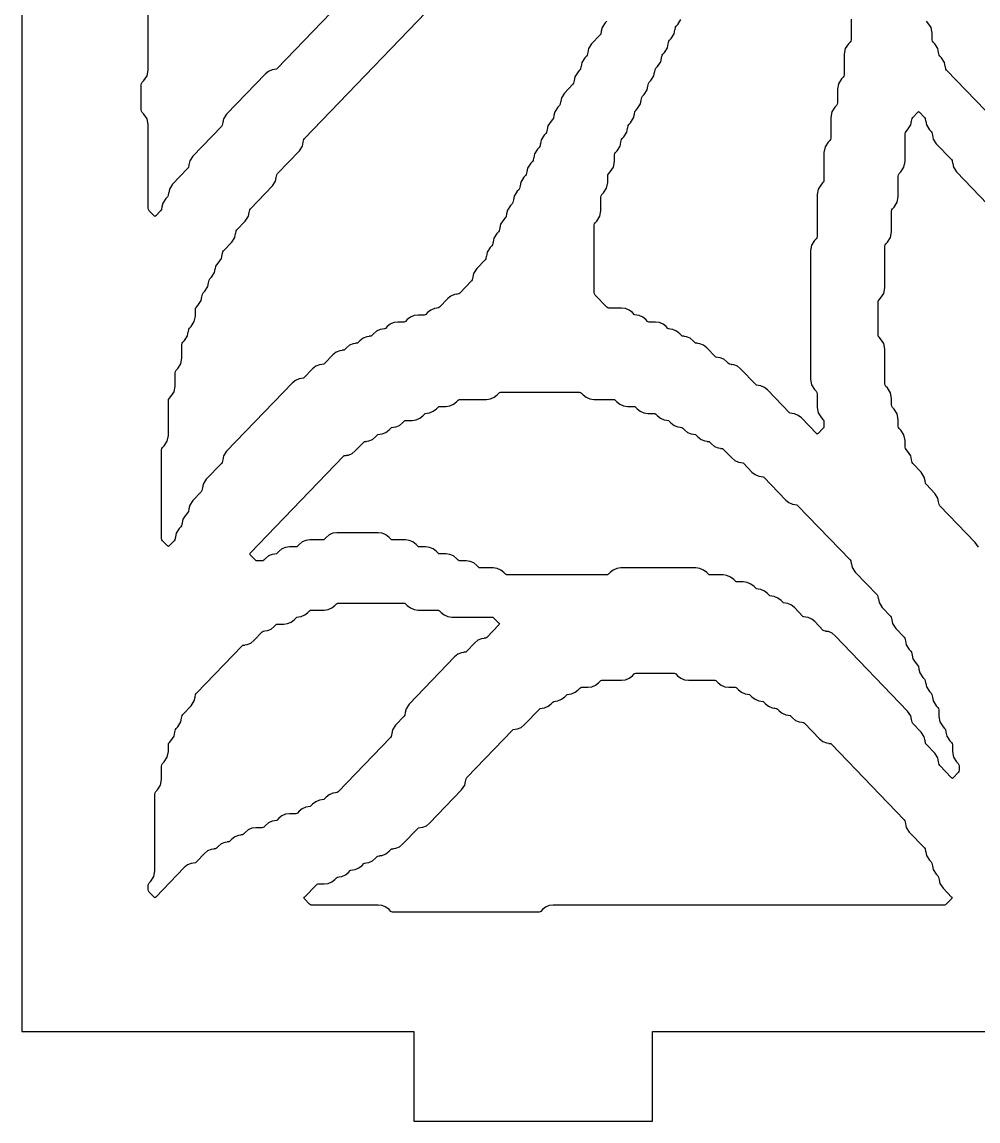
# Model space of a CAD drawing. Header units: millimetres. Extents: x 10 to 410, y 18 to 283.
# Drawn here: x 148 to 180.04, y 21 to 57.82 of the extents above; entities that cross this region are included whole.
import ezdxf

# ---------------------------------------------------------------- set-up
doc = ezdxf.new("R2010")
doc.units = ezdxf.units.MM
doc.layers.add('CUT', color=1, linetype='Continuous')

msp = doc.modelspace()

# ---------------------------------------------------------------- linework, layer by layer
at = {"layer": 'CUT'}
for points in [[(190.134, 147), (190.134, 144), (169.134, 144), (169.134, 147), (161.134, 147), (161.134, 144), (148, 144), (148, 24), (161.134, 24), (161.134, 21), (169.134, 21), (169.134, 24), (190.134, 24), (190.134, 21), (198.134, 21), (198.134, 24), (211.2679, 24), (211.2679, 144), (198.134, 144), (198.134, 147)], [(159.5416, 43.7692), (159.5412, 43.7718), (159.621, 43.7826), (159.744, 43.8349), (159.8488, 43.9179), (159.9045, 43.9758), (159.9296, 43.9957), (159.9946, 44.0045), (159.9943, 44.0071), (160.0741, 44.0179), (160.1971, 44.0702), (160.3018, 44.1532), (160.3575, 44.2111), (160.3826, 44.231), (160.4476, 44.2398), (160.4473, 44.2424), (160.5271, 44.2532), (160.6501, 44.3055), (160.7548, 44.3885), (160.8105, 44.4464), (160.8356, 44.4663), (160.8674, 44.4706), (161.0741, 44.4706), (161.2066, 44.4885), (161.3296, 44.5408), (161.4343, 44.6238), (161.4901, 44.6817), (161.5152, 44.7016), (161.5802, 44.7104), (161.5798, 44.713), (161.6596, 44.7237), (161.7826, 44.7761), (161.8874, 44.8591), (161.9431, 44.917), (161.9682, 44.9369), (161.9999, 44.9412), (162.2067, 44.9412), (162.3391, 44.959), (162.4621, 45.0114), (162.5669, 45.0944), (162.6226, 45.1523), (162.6477, 45.1722), (162.6794, 45.1765), (163.5657, 45.1765), (163.6982, 45.1943), (163.8212, 45.2467), (163.9259, 45.3297), (163.9816, 45.3876), (164.0067, 45.4075), (164.0385, 45.4118), (166.6895, 45.4118), (166.7212, 45.4075), (166.7463, 45.3876), (166.802, 45.3297), (166.9068, 45.2467), (167.0298, 45.1943), (167.1622, 45.1765), (167.822, 45.1765), (167.8537, 45.1722), (167.8788, 45.1523), (167.9346, 45.0944), (168.0393, 45.0114), (168.1623, 44.959), (168.2948, 44.9412), (168.5015, 44.9412), (168.5333, 44.9369), (168.5584, 44.917), (168.6141, 44.8591), (168.7188, 44.7761), (168.8418, 44.7237), (168.9743, 44.7059), (169.181, 44.7059), (169.2128, 44.7016), (169.2379, 44.6817), (169.2936, 44.6238), (169.3983, 44.5408), (169.5213, 44.4885), (169.6011, 44.4777), (169.6008, 44.4751), (169.6658, 44.4663), (169.6909, 44.4464), (169.7466, 44.3885), (169.8514, 44.3055), (169.9744, 44.2532), (170.0542, 44.2424), (170.0538, 44.2398), (170.1188, 44.231), (170.1439, 44.2111), (170.1996, 44.1532), (170.3044, 44.0702), (170.4274, 44.0179), (170.5072, 44.0071), (170.5068, 44.0045), (170.5718, 43.9957), (170.5969, 43.9758), (170.6526, 43.9179), (170.7574, 43.8349), (170.8804, 43.7826), (170.9602, 43.7718), (170.9598, 43.7692), (171.0248, 43.7604), (171.05, 43.7405), (171.1057, 43.6826), (171.2104, 43.5996), (171.3334, 43.5473), (171.4132, 43.5365), (171.4129, 43.5339), (171.4779, 43.5251), (171.503, 43.5052), (171.7852, 43.2121), (171.8899, 43.129), (172.0129, 43.0767), (172.0927, 43.0659), (172.0924, 43.0633), (172.1574, 43.0545), (172.1825, 43.0346), (172.4647, 42.7415), (172.5695, 42.6584), (172.6925, 42.6061), (172.7723, 42.5953), (172.7719, 42.5927), (172.8369, 42.584), (172.862, 42.5641), (173.5973, 41.8003), (173.702, 41.7173), (173.825, 41.6649), (173.9048, 41.6542), (173.9044, 41.6515), (173.9695, 41.6428), (173.9946, 41.6229), (175.75, 39.7993), (175.7747, 39.7612), (175.7925, 39.6695), (175.7952, 39.67), (175.8196, 39.544), (175.9231, 39.3842), (176.656, 38.6228), (176.6807, 38.5848), (176.6985, 38.493), (176.7012, 38.4935), (176.7256, 38.3676), (176.8292, 38.2077), (177.1091, 37.917), (177.1337, 37.8789), (177.1515, 37.7871), (177.1542, 37.7877), (177.1786, 37.6617), (177.2822, 37.5019), (177.5621, 37.2111), (177.5868, 37.173), (177.6046, 37.0813), (177.6072, 37.0818), (177.6317, 36.9558), (177.7352, 36.796), (177.7886, 36.7405), (177.8133, 36.7024), (177.8311, 36.6107), (177.8337, 36.6112), (177.8582, 36.4852), (177.9617, 36.3254), (178.0151, 36.2699), (178.0398, 36.2318), (178.0576, 36.1401), (178.0602, 36.1406), (178.0847, 36.0146), (178.1882, 35.8548), (178.2416, 35.7993), (178.2663, 35.7612), (178.2841, 35.6695), (178.2868, 35.67), (178.3112, 35.544), (178.4147, 35.3842), (178.4681, 35.3287), (178.4928, 35.2906), (178.5106, 35.1989), (178.5133, 35.1994), (178.5377, 35.0734), (178.6412, 34.9136), (178.6946, 34.8581), (178.7193, 34.82), (178.7279, 34.7755), (178.7279, 34.5545), (178.7642, 34.3676), (178.8677, 34.2077), (178.9211, 34.1523), (178.9458, 34.1142), (178.9636, 34.0224), (178.9663, 34.023), (178.9907, 33.897), (179.0942, 33.7371), (179.1476, 33.6817), (179.1723, 33.6436), (179.181, 33.599), (179.181, 33.378), (179.2172, 33.1911), (179.3207, 33.0313), (179.3741, 32.9758), (179.3988, 32.9377), (179.4075, 32.8931), (179.4075, 32.7539), (179.3988, 32.7094), (179.3741, 32.6713), (179.2089, 32.4996), (179.181, 32.4787), (179.153, 32.4996), (178.7613, 32.9066), (178.7366, 32.9447), (178.7188, 33.0364), (178.7161, 33.0359), (178.6917, 33.1619), (178.5882, 33.3217), (178.3082, 33.6124), (178.2836, 33.6505), (178.2658, 33.7423), (178.2631, 33.7418), (178.2387, 33.8677), (178.1351, 34.0276), (177.8552, 34.3183), (177.8306, 34.3564), (177.8128, 34.4482), (177.8101, 34.4476), (177.7856, 34.5736), (177.6821, 34.7334), (175.2513, 37.2585), (175.1466, 37.3416), (175.0236, 37.3939), (174.9438, 37.4047), (174.9441, 37.4073), (174.8791, 37.416), (174.854, 37.4359), (174.5718, 37.7291), (174.4671, 37.8122), (174.3441, 37.8645), (174.2643, 37.8752), (174.2646, 37.8779), (174.1996, 37.8866), (174.1745, 37.9065), (173.8923, 38.1997), (173.7875, 38.2827), (173.6645, 38.3351), (173.5847, 38.3458), (173.5851, 38.3485), (173.5201, 38.3572), (173.495, 38.3771), (173.4393, 38.435), (173.3345, 38.518), (173.2115, 38.5704), (173.1317, 38.5811), (173.1321, 38.5837), (173.0671, 38.5925), (173.042, 38.6124), (172.9862, 38.6703), (172.8815, 38.7533), (172.7585, 38.8057), (172.6787, 38.8164), (172.6791, 38.819), (172.614, 38.8278), (172.5889, 38.8477), (172.5332, 38.9056), (172.4285, 38.9886), (172.3055, 39.041), (172.173, 39.0588), (171.9663, 39.0588), (171.9345, 39.0631), (171.9094, 39.083), (171.8537, 39.1409), (171.749, 39.2239), (171.626, 39.2763), (171.4935, 39.2941), (171.0602, 39.2941), (171.0285, 39.2984), (171.0034, 39.3183), (170.9477, 39.3762), (170.8429, 39.4592), (170.7199, 39.5115), (170.5875, 39.5294), (168.0683, 39.5294), (167.9358, 39.5115), (167.8128, 39.4592), (167.708, 39.3762), (167.6523, 39.3183), (167.6272, 39.2984), (167.5955, 39.2941), (164.265, 39.2941), (164.2333, 39.2984), (164.2082, 39.3183), (164.1524, 39.3762), (164.0477, 39.4592), (163.9247, 39.5115), (163.7922, 39.5294), (163.359, 39.5294), (163.3272, 39.5337), (163.3021, 39.5536), (163.2464, 39.6115), (163.1417, 39.6945), (163.0187, 39.7468), (162.8862, 39.7647), (162.6794, 39.7647), (162.6477, 39.769), (162.6226, 39.7889), (162.5669, 39.8468), (162.4621, 39.9298), (162.3391, 39.9821), (162.2067, 40), (161.9999, 40), (161.9682, 40.0043), (161.9431, 40.0242), (161.8874, 40.0821), (161.7826, 40.1651), (161.6596, 40.2174), (161.5271, 40.2353), (161.3204, 40.2353), (161.2886, 40.2396), (161.2635, 40.2595), (161.2078, 40.3174), (161.1031, 40.4004), (160.9801, 40.4527), (160.8476, 40.4706), (160.4144, 40.4706), (160.3826, 40.4749), (160.3575, 40.4948), (160.3018, 40.5526), (160.1971, 40.6357), (160.0741, 40.688), (159.9416, 40.7059), (158.5549, 40.7059), (158.4225, 40.688), (158.2995, 40.6357), (158.1947, 40.5526), (158.139, 40.4948), (158.1139, 40.4749), (158.0821, 40.4706), (157.6489, 40.4706), (157.5164, 40.4527), (157.3934, 40.4004), (157.2887, 40.3174), (157.233, 40.2595), (157.2079, 40.2396), (157.1761, 40.2353), (156.9694, 40.2353), (156.8369, 40.2174), (156.7139, 40.1651), (156.6092, 40.0821), (156.5534, 40.0242), (156.5283, 40.0043), (156.4633, 39.9955), (156.4637, 39.9929), (156.3839, 39.9821), (156.2609, 39.9298), (156.1561, 39.8468), (156.1004, 39.7889), (156.0753, 39.769), (156.0436, 39.7647), (155.8842, 39.7647), (155.8525, 39.769), (155.8274, 39.7889), (155.6508, 39.9723), (155.6313, 40), (155.6508, 40.0277), (158.772, 43.2699), (158.7971, 43.2898), (158.8621, 43.2986), (158.8617, 43.3012), (158.9415, 43.312), (159.0645, 43.3643), (159.1693, 43.4474), (159.4515, 43.7405), (159.4766, 43.7604)], [(152.453, 31.952), (152.4617, 31.9965), (152.4863, 32.0346), (152.5397, 32.0901), (152.6433, 32.2499), (152.6795, 32.4369), (152.6795, 32.8931), (152.6882, 32.9377), (152.7128, 32.9758), (152.7662, 33.0313), (152.8698, 33.1911), (152.906, 33.378), (152.906, 33.599), (152.9147, 33.6436), (152.9394, 33.6817), (152.9928, 33.7371), (153.0963, 33.897), (153.1207, 34.023), (153.1234, 34.0224), (153.1412, 34.1142), (153.1659, 34.1523), (153.2193, 34.2077), (153.3228, 34.3676), (153.3472, 34.4935), (153.3499, 34.493), (153.3677, 34.5848), (153.3924, 34.6228), (153.6723, 34.9136), (153.7758, 35.0734), (153.8002, 35.1994), (153.8029, 35.1989), (153.8207, 35.2906), (153.8454, 35.3287), (155.3743, 36.917), (155.3994, 36.9369), (155.4645, 36.9457), (155.4641, 36.9483), (155.5439, 36.959), (155.6669, 37.0114), (155.7716, 37.0944), (156.0539, 37.3876), (156.079, 37.4075), (156.144, 37.4163), (156.1436, 37.4189), (156.2234, 37.4296), (156.3464, 37.482), (156.4512, 37.565), (156.5069, 37.6229), (156.532, 37.6428), (156.5637, 37.6471), (156.7705, 37.6471), (156.9029, 37.6649), (157.0259, 37.7173), (157.1307, 37.8003), (157.1864, 37.8582), (157.2115, 37.8781), (157.2765, 37.8868), (157.2762, 37.8895), (157.356, 37.9002), (157.479, 37.9525), (157.5837, 38.0356), (157.6394, 38.0935), (157.6645, 38.1134), (157.6963, 38.1176), (158.1295, 38.1176), (158.262, 38.1355), (158.385, 38.1878), (158.4897, 38.2709), (158.5455, 38.3288), (158.5706, 38.3487), (158.6023, 38.3529), (160.8002, 38.3529), (160.832, 38.3487), (160.8571, 38.3288), (160.9128, 38.2709), (161.0175, 38.1878), (161.1406, 38.1355), (161.273, 38.1176), (161.9328, 38.1176), (161.9645, 38.1134), (161.9896, 38.0935), (162.0453, 38.0356), (162.1501, 37.9525), (162.2731, 37.9002), (162.4056, 37.8824), (163.7448, 37.8824), (163.7766, 37.8781), (163.8017, 37.8582), (163.9783, 37.6747), (163.9978, 37.6471), (163.9783, 37.6194), (163.5752, 37.2007), (163.5501, 37.1808), (163.4851, 37.172), (163.4854, 37.1694), (163.4056, 37.1586), (163.2826, 37.1063), (163.1779, 37.0232), (162.8957, 36.7301), (162.8706, 36.7102), (162.8055, 36.7014), (162.8059, 36.6988), (162.7261, 36.688), (162.6031, 36.6357), (162.4984, 36.5526), (160.9736, 34.9687), (160.8701, 34.8089), (160.8456, 34.6829), (160.843, 34.6834), (160.8252, 34.5917), (160.8005, 34.5536), (160.5206, 34.2629), (160.4171, 34.103), (160.3926, 33.977), (160.3899, 33.9776), (160.3722, 33.8858), (160.3475, 33.8477), (158.592, 32.0242), (158.5669, 32.0043), (158.5019, 31.9955), (158.5023, 31.9929), (158.4225, 31.9821), (158.2995, 31.9298), (158.1947, 31.8468), (158.139, 31.7889), (158.1139, 31.769), (158.0489, 31.7602), (158.0492, 31.7576), (157.9694, 31.7468), (157.8464, 31.6945), (157.7417, 31.6115), (157.686, 31.5536), (157.6609, 31.5337), (157.5959, 31.5249), (157.5962, 31.5223), (157.5164, 31.5115), (157.3934, 31.4592), (157.2887, 31.3762), (157.233, 31.3183), (157.2079, 31.2984), (157.1761, 31.2941), (156.9694, 31.2941), (156.8369, 31.2763), (156.7139, 31.2239), (156.6092, 31.1409), (156.5534, 31.083), (156.5283, 31.0631), (156.4633, 31.0543), (156.4637, 31.0517), (156.3839, 31.041), (156.2609, 30.9886), (156.1561, 30.9056), (156.1004, 30.8477), (156.0753, 30.8278), (156.0436, 30.8235), (155.8368, 30.8235), (155.7044, 30.8057), (155.5814, 30.7533), (155.4766, 30.6703), (155.4209, 30.6124), (155.3958, 30.5925), (155.3308, 30.5837), (155.3311, 30.5811), (155.2513, 30.5704), (155.1283, 30.518), (155.0236, 30.435), (154.9679, 30.3771), (154.9428, 30.3572), (154.8778, 30.3485), (154.8781, 30.3458), (154.7983, 30.3351), (154.6753, 30.2827), (154.5706, 30.1997), (154.5149, 30.1418), (154.4898, 30.1219), (154.4248, 30.1132), (154.4251, 30.1105), (154.3453, 30.0998), (154.2223, 30.0475), (154.1176, 29.9644), (153.8353, 29.6712), (153.8102, 29.6513), (153.7452, 29.6426), (153.7456, 29.64), (153.6658, 29.6292), (153.5428, 29.5769), (153.438, 29.4938), (152.481, 28.4996), (152.453, 28.4787), (152.4251, 28.4996), (152.2598, 28.6713), (152.2352, 28.7094), (152.2265, 28.7539), (152.2265, 28.8931), (152.2352, 28.9377), (152.2598, 28.9758), (152.3132, 29.0313), (152.4168, 29.1911), (152.453, 29.378)], [(158.6356, 29.181), (158.6352, 29.1836), (158.715, 29.1943), (158.838, 29.2467), (158.9428, 29.3297), (158.9985, 29.3876), (159.0236, 29.4075), (159.0886, 29.4163), (159.0882, 29.4189), (159.168, 29.4296), (159.291, 29.482), (159.3958, 29.565), (159.4515, 29.6229), (159.4766, 29.6428), (159.5416, 29.6515), (159.5412, 29.6542), (159.621, 29.6649), (159.744, 29.7173), (159.8488, 29.8003), (159.9045, 29.8582), (159.9296, 29.8781), (159.9946, 29.8868), (159.9943, 29.8895), (160.0741, 29.9002), (160.1971, 29.9525), (160.3018, 30.0356), (160.3575, 30.0935), (160.3826, 30.1134), (160.4476, 30.1221), (160.4473, 30.1248), (160.5271, 30.1355), (160.6501, 30.1878), (160.7548, 30.2709), (161.2635, 30.7993), (161.2886, 30.8192), (161.3537, 30.828), (161.3533, 30.8306), (161.4331, 30.8414), (161.5561, 30.8937), (161.6608, 30.9768), (162.7326, 32.0901), (162.8361, 32.2499), (162.8606, 32.3759), (162.8632, 32.3754), (162.881, 32.4671), (162.9057, 32.5052), (164.4347, 34.0935), (164.4598, 34.1134), (164.5248, 34.1221), (164.5244, 34.1248), (164.6042, 34.1355), (164.7272, 34.1878), (164.832, 34.2709), (165.3407, 34.7993), (165.3658, 34.8192), (165.4308, 34.828), (165.4305, 34.8306), (165.5102, 34.8414), (165.6332, 34.8937), (165.738, 34.9768), (165.7937, 35.0346), (165.8188, 35.0545), (165.8838, 35.0633), (165.8835, 35.0659), (165.9633, 35.0767), (166.0863, 35.129), (166.191, 35.2121), (166.2467, 35.2699), (166.2718, 35.2898), (166.3368, 35.2986), (166.3365, 35.3012), (166.4163, 35.312), (166.5393, 35.3643), (166.644, 35.4474), (166.6997, 35.5052), (166.7248, 35.5251), (166.7566, 35.5294), (166.9633, 35.5294), (167.0958, 35.5473), (167.2188, 35.5996), (167.3235, 35.6826), (167.3793, 35.7405), (167.4044, 35.7604), (167.4361, 35.7647), (168.0959, 35.7647), (168.2283, 35.7826), (168.3513, 35.8349), (168.4561, 35.9179), (168.5118, 35.9758), (168.5369, 35.9957), (168.5687, 36), (169.8606, 36), (169.8923, 35.9957), (169.9174, 35.9758), (169.9731, 35.9179), (170.0779, 35.8349), (170.2009, 35.7826), (170.3333, 35.7647), (171.2196, 35.7647), (171.2514, 35.7604), (171.2765, 35.7405), (171.3322, 35.6826), (171.4369, 35.5996), (171.5599, 35.5473), (171.6924, 35.5294), (171.8991, 35.5294), (171.9309, 35.5251), (171.956, 35.5052), (172.0117, 35.4474), (172.1164, 35.3643), (172.2394, 35.312), (172.3192, 35.3012), (172.3189, 35.2986), (172.3839, 35.2898), (172.409, 35.2699), (172.4647, 35.2121), (172.5695, 35.129), (172.6925, 35.0767), (172.7723, 35.0659), (172.7719, 35.0633), (172.8369, 35.0545), (172.862, 35.0346), (172.9177, 34.9768), (173.0225, 34.8937), (173.1455, 34.8414), (173.2253, 34.8306), (173.2249, 34.828), (173.2899, 34.8192), (173.315, 34.7993), (173.3707, 34.7415), (173.4755, 34.6584), (173.5985, 34.6061), (173.6783, 34.5953), (173.6779, 34.5927), (173.7429, 34.584), (173.768, 34.5641), (173.8238, 34.5062), (173.9285, 34.4231), (174.0515, 34.3708), (174.1313, 34.36), (174.1309, 34.3574), (174.196, 34.3487), (174.2211, 34.3288), (174.7298, 33.8003), (174.8345, 33.7173), (174.9575, 33.6649), (175.0373, 33.6542), (175.037, 33.6515), (175.102, 33.6428), (175.1271, 33.6229), (177.5621, 31.0934), (177.5868, 31.0553), (177.6046, 30.9636), (177.6072, 30.9641), (177.6317, 30.8381), (177.7352, 30.6783), (178.2416, 30.1523), (178.2663, 30.1142), (178.2841, 30.0224), (178.2868, 30.023), (178.3112, 29.897), (178.4147, 29.7371), (178.4681, 29.6817), (178.4928, 29.6436), (178.5106, 29.5518), (178.5133, 29.5524), (178.5377, 29.4264), (178.6412, 29.2666), (178.6946, 29.2111), (178.7193, 29.173), (178.7371, 29.0813), (178.7398, 29.0818), (178.7642, 28.9558), (178.8677, 28.796), (179.1543, 28.4982), (179.1738, 28.4706), (179.1543, 28.4429), (178.9777, 28.2595), (178.9526, 28.2396), (178.9209, 28.2353), (165.8032, 28.2353), (165.6707, 28.2174), (165.5477, 28.1651), (165.443, 28.0821), (165.3873, 28.0242), (165.3621, 28.0043), (165.3304, 28), (160.4144, 28), (160.3826, 28.0043), (160.3575, 28.0242), (160.3018, 28.0821), (160.1971, 28.1651), (160.0741, 28.2174), (159.9416, 28.2353), (157.6963, 28.2353), (157.6645, 28.2396), (157.6394, 28.2595), (157.4628, 28.4429), (157.4434, 28.4706), (157.4628, 28.4982), (157.8659, 28.917), (157.891, 28.9369), (157.9228, 28.9412), (158.1295, 28.9412), (158.262, 28.959), (158.385, 29.0114), (158.4897, 29.0944), (158.5455, 29.1523), (158.5706, 29.1722)]]:
    msp.add_lwpolyline(points, close=True, dxfattribs=at)
for points in [[(158.6477, 58.435), (156.5534, 56.2595), (156.5283, 56.2396), (156.4633, 56.2308), (156.4637, 56.2282), (156.3839, 56.2174), (156.2609, 56.1651), (156.1561, 56.0821), (154.8579, 54.7334), (154.7544, 54.5736), (154.7299, 54.4476), (154.7272, 54.4482), (154.7095, 54.3564), (154.6848, 54.3183), (153.7253, 53.3217), (153.6218, 53.1619), (153.5974, 53.0359), (153.5947, 53.0364), (153.5769, 52.9447), (153.5522, 52.9066), (153.0458, 52.3805), (152.9423, 52.2207), (152.9179, 52.0947), (152.9152, 52.0952), (152.8974, 52.0035), (152.8727, 51.9654), (152.8193, 51.9099), (152.7158, 51.7501), (152.6913, 51.6241), (152.6887, 51.6246), (152.6709, 51.5329), (152.6462, 51.4948), (152.481, 51.3232), (152.453, 51.3022), (152.4251, 51.3232), (152.2598, 51.4948), (152.2352, 51.5329), (152.2265, 51.5775), (152.2265, 54.3867), (152.1902, 54.5736), (152.0867, 54.7334), (152.0333, 54.7889), (152.0086, 54.827), (152, 54.8716), (152, 55.7167), (152.0086, 55.7612), (152.0333, 55.7993), (152.0867, 55.8548), (152.1902, 56.0146), (152.2265, 56.2016), (152.2265, 58.5402)], [(167.5957, 57.8477), (167.5423, 57.7923), (167.4388, 57.6324), (167.4144, 57.5065), (167.4117, 57.507), (167.3939, 57.4152), (167.3692, 57.3772), (167.0893, 57.0864), (166.9858, 56.9266), (166.9614, 56.8006), (166.9587, 56.8011), (166.9409, 56.7094), (166.9162, 56.6713), (166.8628, 56.6158), (166.7593, 56.456), (166.7348, 56.33), (166.7322, 56.3305), (166.7144, 56.2388), (166.6897, 56.2007), (166.6363, 56.1452), (166.5328, 55.9854), (166.5083, 55.8594), (166.5057, 55.8599), (166.4879, 55.7682), (166.4632, 55.7301), (166.1833, 55.4393), (166.0798, 55.2795), (166.0553, 55.1535), (166.0526, 55.154), (166.0349, 55.0623), (166.0102, 55.0242), (165.9568, 54.9687), (165.8532, 54.8089), (165.8288, 54.6829), (165.8261, 54.6834), (165.8083, 54.5917), (165.7837, 54.5536), (165.7303, 54.4981), (165.6267, 54.3383), (165.6023, 54.2123), (165.5996, 54.2129), (165.5818, 54.1211), (165.5572, 54.083), (165.5038, 54.0276), (165.4002, 53.8677), (165.3758, 53.7418), (165.3731, 53.7423), (165.3553, 53.6505), (165.3307, 53.6124), (165.2772, 53.557), (165.1737, 53.3971), (165.1493, 53.2712), (165.1466, 53.2717), (165.1288, 53.18), (165.1041, 53.1419), (165.0507, 53.0864), (164.9472, 52.9266), (164.9228, 52.8006), (164.9201, 52.8011), (164.9023, 52.7094), (164.8776, 52.6713), (164.8242, 52.6158), (164.7207, 52.456), (164.6963, 52.33), (164.6936, 52.3305), (164.6758, 52.2388), (164.6511, 52.2007), (164.5977, 52.1452), (164.4942, 51.9854), (164.4698, 51.8594), (164.4671, 51.8599), (164.4493, 51.7682), (164.4246, 51.7301), (164.3712, 51.6746), (164.2677, 51.5148), (164.2433, 51.3888), (164.2406, 51.3893), (164.2228, 51.2976), (164.1981, 51.2595), (164.1447, 51.204), (164.0412, 51.0442), (164.0167, 50.9182), (164.0141, 50.9187), (163.9963, 50.827), (163.9716, 50.7889), (163.9182, 50.7334), (163.8147, 50.5736), (163.7902, 50.4476), (163.7876, 50.4482), (163.7698, 50.3564), (163.7451, 50.3183), (163.6917, 50.2629), (163.5882, 50.103), (163.5637, 49.977), (163.5611, 49.9776), (163.5433, 49.8858), (163.5186, 49.8477), (163.2387, 49.557), (163.1352, 49.3971), (163.1107, 49.2712), (163.108, 49.2717), (163.0902, 49.18), (163.0656, 49.1419), (162.6692, 48.7301), (162.6441, 48.7102), (162.579, 48.7014), (162.5794, 48.6988), (162.4996, 48.688), (162.3766, 48.6357), (162.2719, 48.5526), (161.9896, 48.2595), (161.9645, 48.2396), (161.8995, 48.2308), (161.8999, 48.2282), (161.8201, 48.2174), (161.6971, 48.1651), (161.5923, 48.0821), (161.5366, 48.0242), (161.5115, 48.0043), (161.4798, 48), (161.273, 48), (161.1406, 47.9821), (161.0175, 47.9298), (160.9128, 47.8468), (160.8571, 47.7889), (160.832, 47.769), (160.8002, 47.7647), (160.5935, 47.7647), (160.461, 47.7468), (160.338, 47.6945), (160.2333, 47.6115), (160.1776, 47.5536), (160.1525, 47.5337), (160.0875, 47.5249), (160.0878, 47.5223), (160.008, 47.5115), (159.885, 47.4592), (159.7803, 47.3762), (159.7246, 47.3183), (159.6995, 47.2984), (159.6344, 47.2896), (159.6348, 47.287), (159.555, 47.2763), (159.432, 47.2239), (159.3272, 47.1409), (159.2715, 47.083), (159.2464, 47.0631), (159.1814, 47.0543), (159.1818, 47.0517), (159.102, 47.041), (158.979, 46.9886), (158.8742, 46.9056), (158.8185, 46.8477), (158.7934, 46.8278), (158.7284, 46.819), (158.7288, 46.8164), (158.649, 46.8057), (158.526, 46.7533), (158.4212, 46.6703), (158.139, 46.3771), (158.1139, 46.3572), (158.0489, 46.3485), (158.0492, 46.3458), (157.9694, 46.3351), (157.8464, 46.2827), (157.7417, 46.1997), (157.4595, 45.9065), (157.4344, 45.8866), (157.3694, 45.8779), (157.3697, 45.8752), (157.2899, 45.8645), (157.1669, 45.8122), (157.0622, 45.7291), (154.8579, 43.4393), (154.7544, 43.2795), (154.7299, 43.1535), (154.7272, 43.154), (154.7095, 43.0623), (154.6848, 43.0242), (154.1784, 42.4981), (154.0748, 42.3383), (154.0504, 42.2123), (154.0477, 42.2129), (154.0299, 42.1211), (154.0053, 42.083), (153.7253, 41.7923), (153.6218, 41.6324), (153.5974, 41.5065), (153.5947, 41.507), (153.5769, 41.4152), (153.5522, 41.3772), (153.4988, 41.3217), (153.3953, 41.1619), (153.3709, 41.0359), (153.3682, 41.0364), (153.3504, 40.9447), (153.3257, 40.9066), (153.2723, 40.8511), (153.1688, 40.6913), (153.1444, 40.5653), (153.1417, 40.5658), (153.1239, 40.4741), (153.0992, 40.436), (152.934, 40.2643), (152.906, 40.2434), (152.8781, 40.2643), (152.7128, 40.436), (152.6882, 40.4741), (152.6795, 40.5186), (152.6795, 43.4814), (152.6882, 43.5259), (152.7128, 43.564), (152.7662, 43.6195), (152.8698, 43.7793), (152.906, 43.9663), (152.906, 45.1284), (152.9147, 45.173), (152.9394, 45.2111), (152.9928, 45.2666), (153.0963, 45.4264), (153.1325, 45.6133), (153.1325, 46.0696), (153.1412, 46.1142), (153.1659, 46.1523), (153.2193, 46.2077), (153.3228, 46.3676), (153.359, 46.5545), (153.359, 47.0108), (153.3677, 47.0553), (153.3924, 47.0934), (153.4458, 47.1489), (153.5493, 47.3087), (153.5737, 47.4347), (153.5764, 47.4342), (153.5942, 47.5259), (153.6189, 47.564), (153.6723, 47.6195), (153.7758, 47.7793), (153.8121, 47.9663), (153.8121, 48.1872), (153.8207, 48.2318), (153.8454, 48.2699), (153.8988, 48.3254), (154.0023, 48.4852), (154.0267, 48.6112), (154.0294, 48.6107), (154.0472, 48.7024), (154.0719, 48.7405), (154.1253, 48.796), (154.2288, 48.9558), (154.2533, 49.0818), (154.2559, 49.0813), (154.2737, 49.173), (154.2984, 49.2111), (154.3518, 49.2666), (154.4553, 49.4264), (154.4798, 49.5524), (154.4824, 49.5518), (154.5002, 49.6436), (154.5249, 49.6817), (154.5783, 49.7371), (154.6818, 49.897), (154.7063, 50.023), (154.7089, 50.0224), (154.7267, 50.1142), (154.7514, 50.1523), (155.0313, 50.443), (155.1349, 50.6029), (155.1593, 50.7288), (155.162, 50.7283), (155.1798, 50.82), (155.2044, 50.8581), (155.4843, 51.1489), (155.5879, 51.3087), (155.6123, 51.4347), (155.615, 51.4342), (155.6328, 51.5259), (155.6574, 51.564), (156.3904, 52.3254), (156.4939, 52.4852), (156.5183, 52.6112), (156.521, 52.6107), (156.5388, 52.7024), (156.5635, 52.7405), (157.2964, 53.5019), (157.3999, 53.6617), (157.4244, 53.7877), (157.427, 53.7871), (157.4448, 53.8789), (157.4695, 53.917), (161.8266, 58.443)], [(175.7833, 57.9161), (175.7833, 57.2245), (175.7747, 57.18), (175.75, 57.1419), (175.6966, 57.0864), (175.5931, 56.9266), (175.5568, 56.7396), (175.5568, 56.048), (175.5482, 56.0035), (175.5235, 55.9654), (175.4701, 55.9099), (175.3666, 55.7501), (175.3303, 55.5631), (175.3303, 55.1069), (175.3217, 55.0623), (175.297, 55.0242), (175.2436, 54.9687), (175.1401, 54.8089), (175.1038, 54.622), (175.1038, 53.9304), (175.0952, 53.8858), (175.0705, 53.8477), (175.0171, 53.7923), (174.9136, 53.6324), (174.8773, 53.4455), (174.8773, 52.5186), (174.8687, 52.4741), (174.844, 52.436), (174.7906, 52.3805), (174.6871, 52.2207), (174.6508, 52.0337), (174.6508, 50.6363), (174.6422, 50.5917), (174.6175, 50.5536), (174.5641, 50.4981), (174.4606, 50.3383), (174.4243, 50.1514), (174.4243, 45.8486), (174.4606, 45.6617), (174.5641, 45.5019), (174.6175, 45.4464), (174.6422, 45.4083), (174.6508, 45.3637), (174.6508, 44.9074), (174.6871, 44.7205), (174.7906, 44.5607), (174.844, 44.5052), (174.8687, 44.4671), (174.8773, 44.4225), (174.8773, 44.2833), (174.8687, 44.2388), (174.844, 44.2007), (174.6788, 44.029), (174.6508, 44.0081), (174.6228, 44.029), (174.1188, 44.5526), (174.014, 44.6357), (173.891, 44.688), (173.8112, 44.6988), (173.8116, 44.7014), (173.7466, 44.7102), (173.7215, 44.7301), (172.9862, 45.4938), (172.8815, 45.5769), (172.7585, 45.6292), (172.6787, 45.64), (172.6791, 45.6426), (172.614, 45.6513), (172.5889, 45.6712), (172.0802, 46.1997), (171.9755, 46.2827), (171.8525, 46.3351), (171.7727, 46.3458), (171.773, 46.3485), (171.708, 46.3572), (171.6829, 46.3771), (171.6272, 46.435), (171.5225, 46.518), (171.3995, 46.5704), (171.3197, 46.5811), (171.32, 46.5837), (171.255, 46.5925), (171.2299, 46.6124), (170.9477, 46.9056), (170.8429, 46.9886), (170.7199, 47.041), (170.6401, 47.0517), (170.6405, 47.0543), (170.5755, 47.0631), (170.5504, 47.083), (170.4947, 47.1409), (170.3899, 47.2239), (170.2669, 47.2763), (170.1871, 47.287), (170.1875, 47.2896), (170.1225, 47.2984), (170.0974, 47.3183), (170.0416, 47.3762), (169.9369, 47.4592), (169.8139, 47.5115), (169.7341, 47.5223), (169.7345, 47.5249), (169.6694, 47.5337), (169.6443, 47.5536), (169.5886, 47.6115), (169.4839, 47.6945), (169.3609, 47.7468), (169.2284, 47.7647), (169.0217, 47.7647), (168.9899, 47.769), (168.9648, 47.7889), (168.9091, 47.8468), (168.8044, 47.9298), (168.6814, 47.9821), (168.6016, 47.9929), (168.6019, 47.9955), (168.5369, 48.0043), (168.5118, 48.0242), (168.4561, 48.0821), (168.3513, 48.1651), (168.2283, 48.2174), (168.0959, 48.2353), (167.6626, 48.2353), (167.6309, 48.2396), (167.6058, 48.2595), (167.2094, 48.6713), (167.1847, 48.7094), (167.176, 48.7539), (167.176, 51.0108), (167.1847, 51.0553), (167.2094, 51.0934), (167.2628, 51.1489), (167.3663, 51.3087), (167.4025, 51.4957), (167.4025, 51.952), (167.4112, 51.9965), (167.4359, 52.0346), (167.4893, 52.0901), (167.5928, 52.2499), (167.6291, 52.4369), (167.6291, 52.6578), (167.6377, 52.7024), (167.6624, 52.7405), (167.7158, 52.796), (167.8193, 52.9558), (167.8556, 53.1427), (167.8556, 53.3637), (167.8642, 53.4083), (167.8889, 53.4464), (167.9423, 53.5019), (168.0458, 53.6617), (168.0702, 53.7877), (168.0729, 53.7871), (168.0907, 53.8789), (168.1154, 53.917), (168.1688, 53.9724), (168.2723, 54.1323), (168.2968, 54.2582), (168.2994, 54.2577), (168.3172, 54.3495), (168.3419, 54.3876), (168.3953, 54.443), (168.4988, 54.6029), (168.5233, 54.7288), (168.5259, 54.7283), (168.5437, 54.82), (168.5684, 54.8581), (168.6218, 54.9136), (168.7253, 55.0734), (168.7498, 55.1994), (168.7524, 55.1989), (168.7702, 55.2906), (168.7949, 55.3287), (168.8483, 55.3842), (168.9518, 55.544), (168.9763, 55.67), (168.979, 55.6695), (168.9967, 55.7612), (169.0214, 55.7993), (169.0748, 55.8548), (169.1783, 56.0146), (169.2028, 56.1406), (169.2055, 56.1401), (169.2233, 56.2318), (169.2479, 56.2699), (169.3013, 56.3254), (169.4049, 56.4852), (169.4293, 56.6112), (169.432, 56.6107), (169.4498, 56.7024), (169.4744, 56.7405), (169.5278, 56.796), (169.6314, 56.9558), (169.6558, 57.0818), (169.6585, 57.0813), (169.6763, 57.173), (169.7009, 57.2111), (169.7543, 57.2666), (169.8579, 57.4264), (169.8823, 57.5524), (169.885, 57.5518), (169.9028, 57.6436), (169.9275, 57.6817), (169.9809, 57.7371), (170.0844, 57.897)], [(180.2902, 54.8477), (178.9878, 56.2007), (178.9631, 56.2388), (178.9453, 56.3305), (178.9426, 56.33), (178.9182, 56.456), (178.8147, 56.6158), (178.7613, 56.6713), (178.7366, 56.7094), (178.7188, 56.8011), (178.7161, 56.8006), (178.6917, 56.9266), (178.5882, 57.0864), (178.5348, 57.1419), (178.5101, 57.18), (178.5014, 57.2245), (178.5014, 57.4455), (178.4652, 57.6324), (178.3616, 57.7923), (178.3082, 57.8477)], [(180.0507, 40.2207), (179.9472, 40.3805), (178.7613, 41.6124), (178.7366, 41.6505), (178.7188, 41.7423), (178.7161, 41.7418), (178.6917, 41.8677), (178.5882, 42.0276), (178.3082, 42.3183), (178.2836, 42.3564), (178.2658, 42.4482), (178.2631, 42.4476), (178.2387, 42.5736), (178.1351, 42.7334), (177.8552, 43.0242), (177.8306, 43.0623), (177.8128, 43.154), (177.8101, 43.1535), (177.7856, 43.2795), (177.6821, 43.4393), (177.6287, 43.4948), (177.604, 43.5329), (177.5954, 43.5775), (177.5954, 43.7984), (177.5591, 43.9854), (177.4556, 44.1452), (177.4022, 44.2007), (177.3775, 44.2388), (177.3689, 44.2833), (177.3689, 44.5043), (177.3326, 44.6913), (177.2291, 44.8511), (177.1757, 44.9066), (177.151, 44.9447), (177.1424, 44.9892), (177.1424, 45.2102), (177.1061, 45.3971), (177.0026, 45.557), (176.9492, 45.6124), (176.9245, 45.6505), (176.9159, 45.6951), (176.9159, 46.8573), (176.8796, 47.0442), (176.7761, 47.204), (176.7227, 47.2595), (176.698, 47.2976), (176.6894, 47.3422), (176.6894, 48.4225), (176.698, 48.4671), (176.7227, 48.5052), (176.7761, 48.5607), (176.8796, 48.7205), (176.9159, 48.9074), (176.9159, 50.3049), (176.9245, 50.3495), (176.9492, 50.3876), (177.0026, 50.443), (177.1061, 50.6029), (177.1424, 50.7898), (177.1424, 51.4814), (177.151, 51.5259), (177.1757, 51.564), (177.2291, 51.6195), (177.3326, 51.7793), (177.3689, 51.9663), (177.3689, 52.6578), (177.3775, 52.7024), (177.4022, 52.7405), (177.4556, 52.796), (177.5591, 52.9558), (177.5954, 53.1427), (177.5954, 54.0696), (177.604, 54.1142), (177.6287, 54.1523), (177.6821, 54.2077), (177.7856, 54.3676), (177.8101, 54.4935), (177.8128, 54.493), (177.8306, 54.5848), (177.8552, 54.6228), (178.0205, 54.7945), (178.0484, 54.8155), (178.0764, 54.7945), (178.2416, 54.6228), (178.2663, 54.5848), (178.2841, 54.493), (178.2868, 54.4935), (178.3112, 54.3676), (178.4147, 54.2077), (178.4681, 54.1523), (178.4928, 54.1142), (178.5106, 54.0224), (178.5133, 54.023), (178.5377, 53.897), (178.6412, 53.7371), (179.1476, 53.2111), (179.1723, 53.173), (179.1901, 53.0813), (179.1928, 53.0818), (179.2172, 52.9558), (179.3207, 52.796), (180.619, 51.4474)]]:
    msp.add_lwpolyline(points, dxfattribs=at)

doc.saveas('drawing.dxf')
